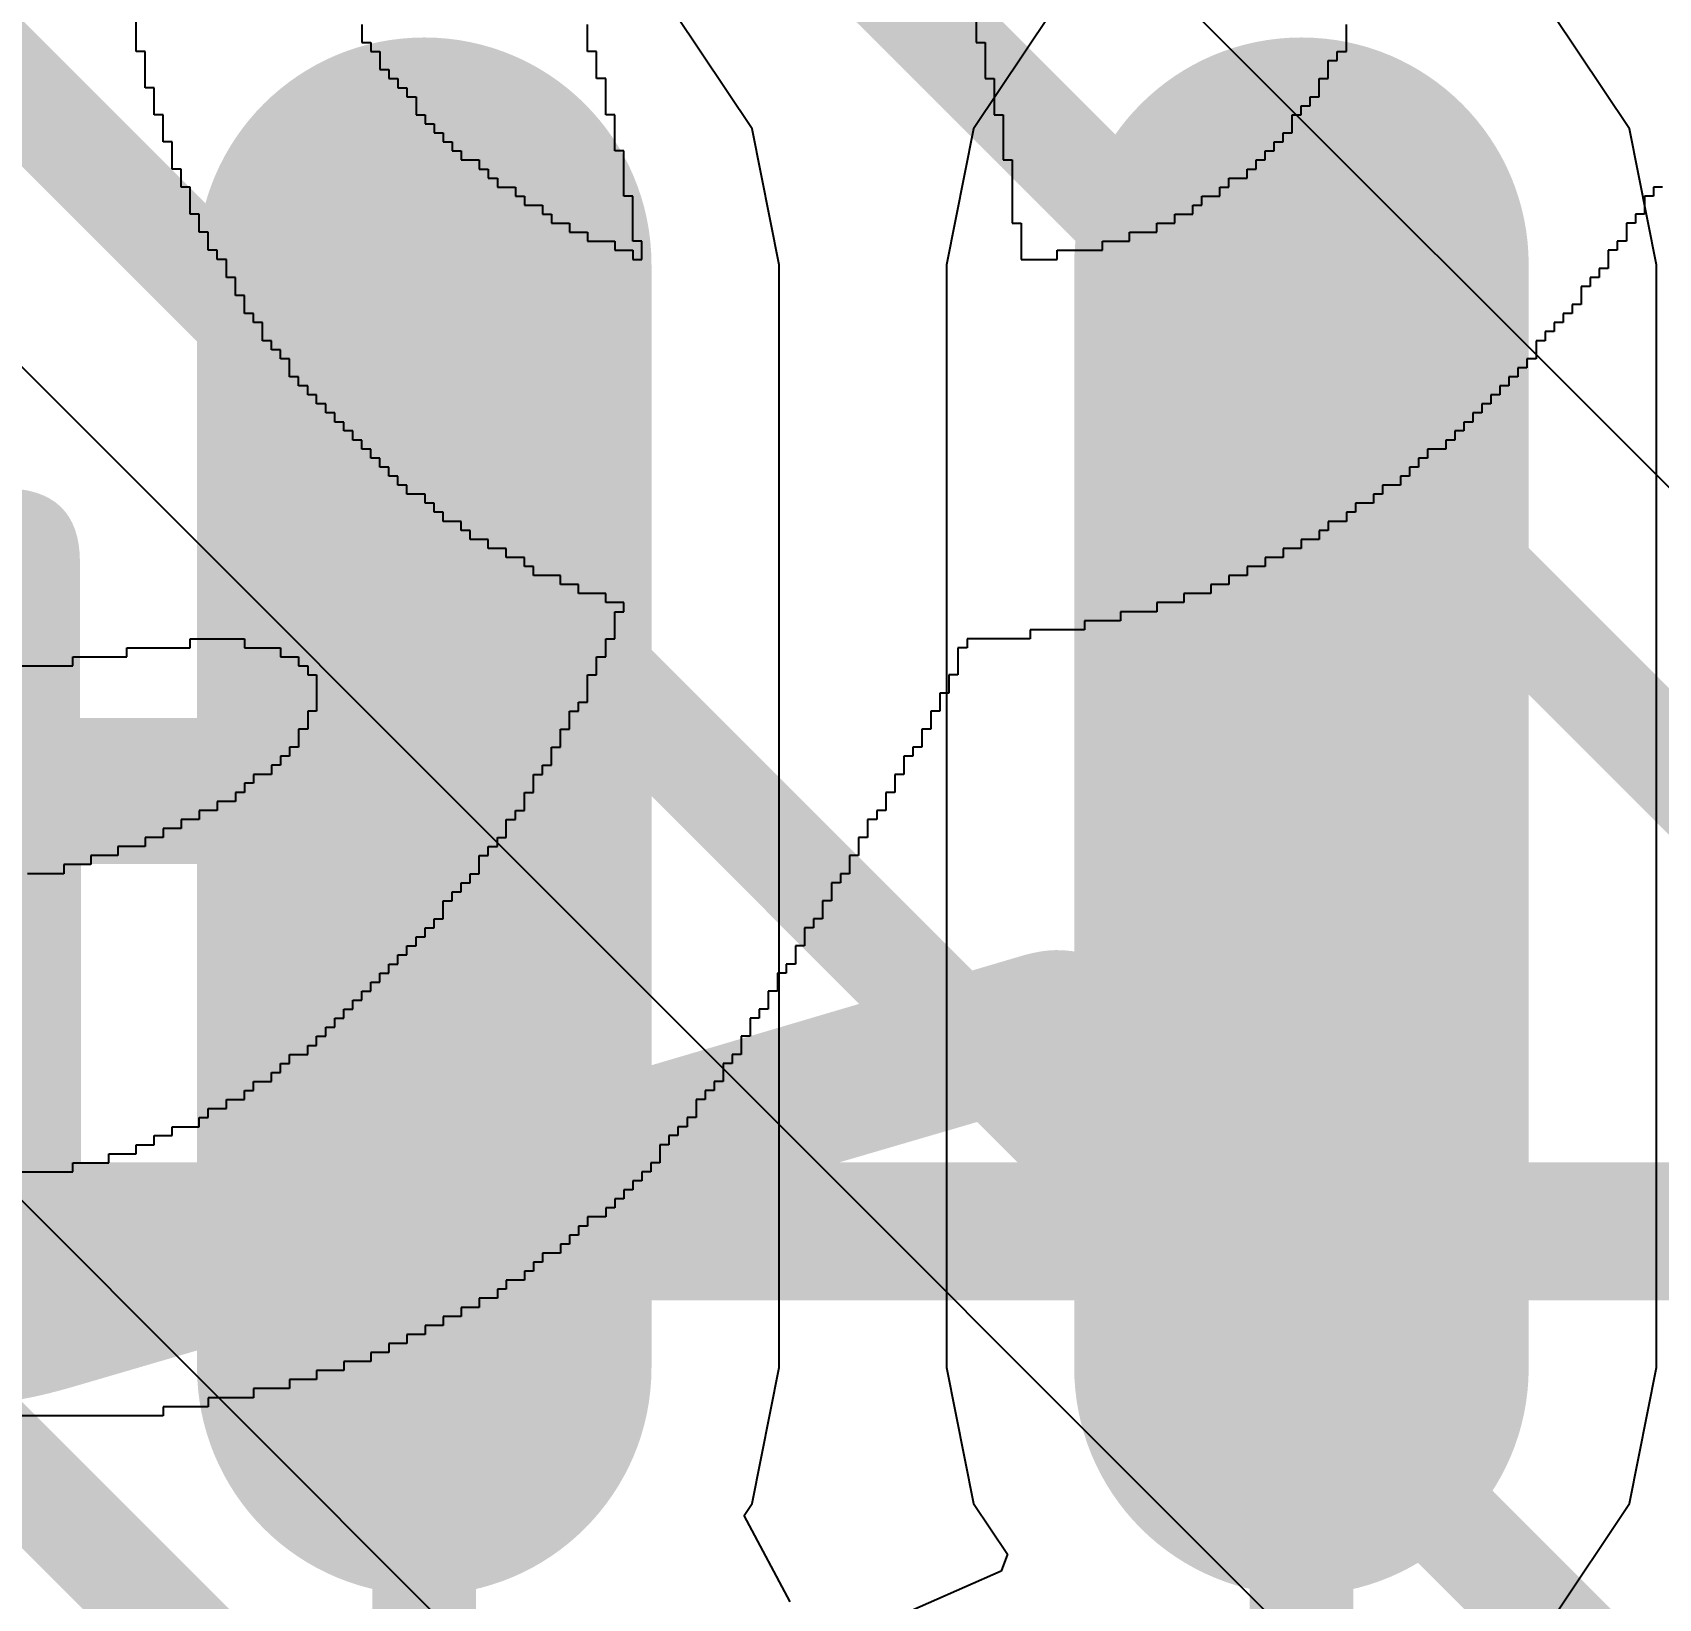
# Model space of a CAD drawing. Header units: inches. Extents: x -1.9 to 51.5, y -1.6 to 35.1.
# Drawn here: x 36.218 to 38.572, y 19.869 to 22.135 of the extents above; entities that cross this region are included whole.
import ezdxf

# ---------------------------------------------------------------- set-up
doc = ezdxf.new("R2010")
doc.units = ezdxf.units.IN
for name, color, linetype in [('Assembly Notes', 76, 'Continuous'), ('Bottom Layer 1', 5, 'Continuous'), ('Bottom Overlay', 54, 'Continuous'), ('Mechanical 1', 6, 'Continuous'), ('Top Layer 1', 1, 'Continuous'), ('Top Paste', 8, 'Continuous'), ('Top Solder', 216, 'Continuous')]:
    doc.layers.add(name, color=color, linetype=linetype)
doc.styles.add('GOST type B', font='', dxfattribs={"height": 0.2})
doc.styles.get('GOST type B').set_extended_font_data('GOST type B')

# ---------------------------------------------------------------- blocks, each defined once
blk = doc.blocks.new('SOIC_16_107')
at = {"layer": 'Top Layer 1'}
h = blk.add_hatch(color=1, dxfattribs=at)
edge = h.paths.add_edge_path()
edge.add_arc((-3.3491, 1.905), 0.304, 90, 180)
edge.add_line((-3.6531, 1.905), (-3.6531, 1.905))
edge.add_arc((-3.3491, 1.905), 0.304, 180, 270)
edge.add_line((-3.3491, 1.601), (-1.7527, 1.601))
edge.add_arc((-1.7527, 1.905), 0.304, 270, 360)
edge.add_line((-1.4487, 1.905), (-1.4487, 1.905))
edge.add_arc((-1.7527, 1.905), 0.304, 0, 90)
edge.add_line((-1.7527, 2.209), (-3.3491, 2.209))
h = blk.add_hatch(color=1, dxfattribs=at)
edge = h.paths.add_edge_path()
edge.add_arc((-3.3491, 0.635), 0.304, 90, 180)
edge.add_line((-3.6531, 0.635), (-3.6531, 0.635))
edge.add_arc((-3.3491, 0.635), 0.304, 180, 270)
edge.add_line((-3.3491, 0.331), (-1.7527, 0.331))
edge.add_arc((-1.7527, 0.635), 0.304, 270, 360)
edge.add_line((-1.4487, 0.635), (-1.4487, 0.635))
edge.add_arc((-1.7527, 0.635), 0.304, 0, 90)
edge.add_line((-1.7527, 0.939), (-3.3491, 0.939))
at = {"layer": 'Top Paste'}
h = blk.add_hatch(color=8, dxfattribs=at)
edge = h.paths.add_edge_path()
edge.add_arc((-3.3491, 1.905), 0.304, 90, 180)
edge.add_line((-3.6531, 1.905), (-3.6531, 1.905))
edge.add_arc((-3.3491, 1.905), 0.304, 180, 270)
edge.add_line((-3.3491, 1.601), (-1.7527, 1.601))
edge.add_arc((-1.7527, 1.905), 0.304, 270, 360)
edge.add_line((-1.4487, 1.905), (-1.4487, 1.905))
edge.add_arc((-1.7527, 1.905), 0.304, 0, 90)
edge.add_line((-1.7527, 2.209), (-3.3491, 2.209))
h = blk.add_hatch(color=8, dxfattribs=at)
edge = h.paths.add_edge_path()
edge.add_arc((-3.3491, 0.635), 0.304, 90, 180)
edge.add_line((-3.6531, 0.635), (-3.6531, 0.635))
edge.add_arc((-3.3491, 0.635), 0.304, 180, 270)
edge.add_line((-3.3491, 0.331), (-1.7527, 0.331))
edge.add_arc((-1.7527, 0.635), 0.304, 270, 360)
edge.add_line((-1.4487, 0.635), (-1.4487, 0.635))
edge.add_arc((-1.7527, 0.635), 0.304, 0, 90)
edge.add_line((-1.7527, 0.939), (-3.3491, 0.939))
at = {"layer": 'Top Solder'}
h = blk.add_hatch(color=216, dxfattribs=at)
edge = h.paths.add_edge_path()
edge.add_arc((-3.3491, 1.905), 0.329, 90, 180)
edge.add_line((-3.6781, 1.905), (-3.6781, 1.905))
edge.add_arc((-3.3491, 1.905), 0.329, 180, 270)
edge.add_line((-3.3491, 1.576), (-1.7527, 1.576))
edge.add_arc((-1.7527, 1.905), 0.329, 270, 360)
edge.add_line((-1.4237, 1.905), (-1.4237, 1.905))
edge.add_arc((-1.7527, 1.905), 0.329, 0, 90)
edge.add_line((-1.7527, 2.234), (-3.3491, 2.234))
h = blk.add_hatch(color=216, dxfattribs=at)
edge = h.paths.add_edge_path()
edge.add_arc((-3.3491, 0.635), 0.329, 90, 180)
edge.add_line((-3.6781, 0.635), (-3.6781, 0.635))
edge.add_arc((-3.3491, 0.635), 0.329, 180, 270)
edge.add_line((-3.3491, 0.306), (-1.7527, 0.306))
edge.add_arc((-1.7527, 0.635), 0.329, 270, 360)
edge.add_line((-1.4237, 0.635), (-1.4237, 0.635))
edge.add_arc((-1.7527, 0.635), 0.329, 0, 90)
edge.add_line((-1.7527, 0.964), (-3.3491, 0.964))
at = {"layer": 'Mechanical 1'}
blk.add_lwpolyline([(-1.95, -4.95, 0.2, 0.2, 0), (-1.95, 4.95, 0.2, 0.2, 0)], format="xyseb", dxfattribs=at)
blk = doc.blocks.new('SOT23_3_B_117')
at = {"layer": 'Assembly Notes', "style": 'GOST type B', "text_generation_flag": 2}
blk.add_text('VT2_4', height=2.15, rotation=180, dxfattribs=at).set_placement((-0.025, -1.9))

msp = doc.modelspace()

# ---------------------------------------------------------------- linework, layer by layer
at = {"layer": 'Bottom Layer 1'}
for p, q in [((40.4834, 19.5804), (37.7304, 22.3334)), ((35.6023, 22.2512), (38.094, 19.7595)), ((36.939, 19.7075), (35.1983, 21.4483))]:
    msp.add_line(p, q, dxfattribs=at)
for points in [[(35.5, 22.75, 0.15, 0.15, 0), (39.35, 18.9, 0.15, 0.15, 0)], [(37.45, 22.2173, 0.15, 0.15, 0), (40.3673, 19.3, 0.15, 0.15, 0)], [(35, 21.25, 0.15, 0.15, 0), (36.825, 19.425, 0.15, 0.15, 0)]]:
    msp.add_lwpolyline(points, format="xyseb", dxfattribs=at)
at = {"layer": 'Bottom Overlay'}
for p, q in [((36.3677, 22.1077), (36.3677, 22.16)), ((37.5838, 22.1731), (37.5838, 22.1208)), ((36.6946, 22.1469), (36.6946, 22.1208)), ((37.0215, 22.1077), (37.0215, 22.1469)), ((38.12, 22.1077), (38.12, 22.1469)), ((36.3808, 22.1077), (36.3677, 22.1077)), ((36.3808, 22.0554), (36.3808, 22.1077)), ((36.6946, 22.1208), (36.7077, 22.1208)), ((36.7077, 22.1208), (36.7077, 22.1077)), ((36.7077, 22.1077), (36.7208, 22.1077)), ((36.7208, 22.1077), (36.7208, 22.0815)), ((37.0346, 22.1077), (37.0215, 22.1077)), ((37.0346, 22.0685), (37.0346, 22.1077)), ((37.5838, 22.1208), (37.5969, 22.1208)), ((37.5969, 22.1208), (37.5969, 22.0685)), ((38.1069, 22.0946), (38.1069, 22.1077)), ((38.1069, 22.1077), (38.12, 22.1077)), ((36.7208, 22.0815), (36.7338, 22.0815)), ((36.7338, 22.0815), (36.7338, 22.0685)), ((38.0938, 22.0685), (38.0938, 22.0946)), ((38.0938, 22.0946), (38.1069, 22.0946)), ((36.7338, 22.0685), (36.7469, 22.0685)), ((36.7469, 22.0685), (36.7469, 22.0554)), ((37.0477, 22.0685), (37.0346, 22.0685)), ((37.0477, 22.0162), (37.0477, 22.0685)), ((37.5969, 22.0685), (37.61, 22.0685)), ((37.61, 22.0685), (37.61, 22.0162)), ((38.0808, 22.0423), (38.0808, 22.0685)), ((38.0808, 22.0685), (38.0938, 22.0685)), ((36.3938, 22.0554), (36.3808, 22.0554)), ((36.3938, 22.0162), (36.3938, 22.0554)), ((36.7469, 22.0554), (36.76, 22.0554)), ((36.76, 22.0554), (36.76, 22.0423)), ((36.76, 22.0423), (36.7731, 22.0423)), ((36.7731, 22.0423), (36.7731, 22.0162)), ((38.0677, 22.0292), (38.0677, 22.0423)), ((38.0677, 22.0423), (38.0808, 22.0423)), ((36.4069, 22.0162), (36.3938, 22.0162)), ((36.4069, 21.9769), (36.4069, 22.0162)), ((36.7731, 22.0162), (36.7862, 22.0162)), ((36.7862, 22.0162), (36.7862, 22.0031)), ((37.0608, 22.0162), (37.0477, 22.0162)), ((37.0608, 21.9638), (37.0608, 22.0162)), ((37.61, 22.0162), (37.6231, 22.0162)), ((37.6231, 22.0162), (37.6231, 21.9508)), ((38.0415, 21.99), (38.0415, 22.0162)), ((38.0415, 22.0162), (38.0546, 22.0162)), ((38.0546, 22.0162), (38.0546, 22.0292)), ((38.0546, 22.0292), (38.0677, 22.0292)), ((36.7862, 22.0031), (36.7992, 22.0031)), ((36.7992, 22.0031), (36.7992, 21.99)), ((36.7992, 21.99), (36.8123, 21.99)), ((36.8123, 21.99), (36.8123, 21.9769)), ((38.0285, 21.9769), (38.0285, 21.99)), ((38.0285, 21.99), (38.0415, 21.99)), ((36.42, 21.9769), (36.4069, 21.9769)), ((36.42, 21.9377), (36.42, 21.9769)), ((36.8123, 21.9769), (36.8254, 21.9769)), ((36.8254, 21.9769), (36.8254, 21.9638)), ((36.8254, 21.9638), (36.8385, 21.9638)), ((36.8385, 21.9638), (36.8385, 21.9508)), ((37.0738, 21.9638), (37.0608, 21.9638)), ((37.0738, 21.8985), (37.0738, 21.9638)), ((38.0023, 21.9508), (38.0023, 21.9638)), ((38.0023, 21.9638), (38.0154, 21.9638)), ((38.0154, 21.9638), (38.0154, 21.9769)), ((38.0154, 21.9769), (38.0285, 21.9769)), ((36.8385, 21.9508), (36.8646, 21.9508)), ((36.8646, 21.9508), (36.8646, 21.9377)), ((37.6231, 21.9508), (37.6362, 21.9508)), ((37.6362, 21.9508), (37.6362, 21.8592)), ((37.9892, 21.9377), (37.9892, 21.9508)), ((37.9892, 21.9508), (38.0023, 21.9508)), ((36.4331, 21.9377), (36.42, 21.9377)), ((36.4331, 21.9115), (36.4331, 21.9377)), ((36.8646, 21.9377), (36.8777, 21.9377)), ((36.8777, 21.9377), (36.8777, 21.9246)), ((36.8777, 21.9246), (36.8908, 21.9246)), ((36.8908, 21.9246), (36.8908, 21.9115)), ((37.95, 21.9115), (37.95, 21.9246)), ((37.95, 21.9246), (37.9762, 21.9246)), ((37.9762, 21.9246), (37.9762, 21.9377)), ((37.9762, 21.9377), (37.9892, 21.9377)), ((36.4462, 21.9115), (36.4331, 21.9115)), ((36.4462, 21.8723), (36.4462, 21.9115)), ((36.8908, 21.9115), (36.9169, 21.9115)), ((36.9169, 21.9115), (36.9169, 21.8985)), ((36.9169, 21.8985), (36.93, 21.8985)), ((36.93, 21.8985), (36.93, 21.8854)), ((37.0869, 21.8985), (37.0738, 21.8985)), ((37.0869, 21.8331), (37.0869, 21.8985)), ((37.9108, 21.8854), (37.9108, 21.8985)), ((37.9108, 21.8985), (37.9369, 21.8985)), ((37.9369, 21.8985), (37.9369, 21.9115)), ((37.9369, 21.9115), (37.95, 21.9115)), ((38.5646, 21.8985), (38.5515, 21.8985)), ((38.5515, 21.8985), (38.5515, 21.8723)), ((38.5777, 21.9115), (38.5646, 21.9115)), ((38.5646, 21.9115), (38.5646, 21.8985)), ((36.4592, 21.8723), (36.4462, 21.8723)), ((36.4592, 21.8462), (36.4592, 21.8723)), ((36.93, 21.8854), (36.9562, 21.8854)), ((36.9562, 21.8854), (36.9562, 21.8723)), ((36.9562, 21.8723), (36.9692, 21.8723)), ((36.9692, 21.8723), (36.9692, 21.8592)), ((37.8715, 21.8592), (37.8715, 21.8723)), ((37.8715, 21.8723), (37.8977, 21.8723)), ((37.8977, 21.8723), (37.8977, 21.8854)), ((37.8977, 21.8854), (37.9108, 21.8854)), ((38.5515, 21.8723), (38.5385, 21.8723)), ((38.5385, 21.8723), (38.5385, 21.8592)), ((36.4723, 21.8462), (36.4592, 21.8462)), ((36.4723, 21.82), (36.4723, 21.8462)), ((36.9692, 21.8592), (36.9954, 21.8592)), ((36.9954, 21.8592), (36.9954, 21.8462)), ((36.9954, 21.8462), (37.0215, 21.8462)), ((37.0215, 21.8462), (37.0215, 21.8331)), ((37.6362, 21.8592), (37.6492, 21.8592)), ((37.6492, 21.8592), (37.6492, 21.8069)), ((37.8062, 21.8331), (37.8062, 21.8462)), ((37.8062, 21.8462), (37.8454, 21.8462)), ((37.8454, 21.8462), (37.8454, 21.8592)), ((37.8454, 21.8592), (37.8715, 21.8592)), ((38.5385, 21.8592), (38.5254, 21.8592)), ((38.5254, 21.8592), (38.5254, 21.8331)), ((37.0215, 21.8331), (37.0608, 21.8331)), ((37.0608, 21.8331), (37.0608, 21.82)), ((37.1, 21.8331), (37.0869, 21.8331)), ((37.1, 21.8069), (37.1, 21.8331)), ((37.7669, 21.82), (37.7669, 21.8331)), ((37.7669, 21.8331), (37.8062, 21.8331)), ((38.5254, 21.8331), (38.5123, 21.8331)), ((38.5123, 21.8331), (38.5123, 21.82)), ((36.4854, 21.82), (36.4723, 21.82)), ((36.4854, 21.8069), (36.4854, 21.82)), ((36.4985, 21.8069), (36.4854, 21.8069)), ((36.4985, 21.7808), (36.4985, 21.8069)), ((37.0608, 21.82), (37.0869, 21.82)), ((37.0869, 21.82), (37.0869, 21.8069)), ((37.0869, 21.8069), (37.1, 21.8069)), ((37.6492, 21.8069), (37.7015, 21.8069)), ((37.7015, 21.8069), (37.7015, 21.82)), ((37.7015, 21.82), (37.7669, 21.82)), ((38.5123, 21.82), (38.4992, 21.82)), ((38.4992, 21.82), (38.4992, 21.7938)), ((36.5115, 21.7808), (36.4985, 21.7808)), ((36.5115, 21.7546), (36.5115, 21.7808)), ((38.4862, 21.7808), (38.4731, 21.7808)), ((38.4731, 21.7808), (38.4731, 21.7677)), ((38.4992, 21.7938), (38.4862, 21.7938)), ((38.4862, 21.7938), (38.4862, 21.7808)), ((36.5246, 21.7546), (36.5115, 21.7546)), ((36.5246, 21.7285), (36.5246, 21.7546)), ((38.4731, 21.7677), (38.46, 21.7677)), ((38.46, 21.7677), (38.46, 21.7415)), ((36.5377, 21.7285), (36.5246, 21.7285)), ((36.5377, 21.7154), (36.5377, 21.7285)), ((38.4469, 21.7285), (38.4338, 21.7285)), ((38.4338, 21.7285), (38.4338, 21.7154)), ((38.46, 21.7415), (38.4469, 21.7415)), ((38.4469, 21.7415), (38.4469, 21.7285)), ((36.5508, 21.7154), (36.5377, 21.7154)), ((36.5508, 21.6892), (36.5508, 21.7154)), ((38.4338, 21.7154), (38.4208, 21.7154)), ((38.4208, 21.7154), (38.4208, 21.7023)), ((36.5638, 21.6892), (36.5508, 21.6892)), ((36.5638, 21.6762), (36.5638, 21.6892)), ((38.4077, 21.6892), (38.3946, 21.6892)), ((38.3946, 21.6892), (38.3946, 21.6631)), ((38.4208, 21.7023), (38.4077, 21.7023)), ((38.4077, 21.7023), (38.4077, 21.6892)), ((36.5769, 21.6762), (36.5638, 21.6762)), ((36.5769, 21.6631), (36.5769, 21.6762)), ((36.59, 21.6631), (36.5769, 21.6631)), ((36.59, 21.6369), (36.59, 21.6631)), ((38.3946, 21.6631), (38.3815, 21.6631)), ((38.3815, 21.6631), (38.3815, 21.65)), ((36.6031, 21.6369), (36.59, 21.6369)), ((36.6031, 21.6238), (36.6031, 21.6369)), ((38.3685, 21.6369), (38.3554, 21.6369)), ((38.3554, 21.6369), (38.3554, 21.6238)), ((38.3815, 21.65), (38.3685, 21.65)), ((38.3685, 21.65), (38.3685, 21.6369)), ((36.6162, 21.6238), (36.6031, 21.6238)), ((36.6162, 21.6108), (36.6162, 21.6238)), ((36.6292, 21.6108), (36.6162, 21.6108)), ((36.6292, 21.5977), (36.6292, 21.6108)), ((38.3423, 21.6108), (38.3292, 21.6108)), ((38.3292, 21.6108), (38.3292, 21.5977)), ((38.3554, 21.6238), (38.3423, 21.6238)), ((38.3423, 21.6238), (38.3423, 21.6108)), ((36.6423, 21.5977), (36.6292, 21.5977)), ((36.6423, 21.5846), (36.6423, 21.5977)), ((38.3292, 21.5977), (38.3162, 21.5977)), ((38.3162, 21.5977), (38.3162, 21.5846)), ((36.6554, 21.5846), (36.6423, 21.5846)), ((36.6554, 21.5715), (36.6554, 21.5846)), ((36.6685, 21.5715), (36.6554, 21.5715)), ((36.6685, 21.5585), (36.6685, 21.5715)), ((38.3031, 21.5715), (38.29, 21.5715)), ((38.29, 21.5715), (38.29, 21.5585)), ((38.3162, 21.5846), (38.3031, 21.5846)), ((38.3031, 21.5846), (38.3031, 21.5715)), ((36.6815, 21.5585), (36.6685, 21.5585)), ((36.6815, 21.5454), (36.6815, 21.5585)), ((36.6946, 21.5454), (36.6815, 21.5454)), ((36.6946, 21.5323), (36.6946, 21.5454)), ((38.2769, 21.5454), (38.2638, 21.5454)), ((38.2638, 21.5454), (38.2638, 21.5323)), ((38.29, 21.5585), (38.2769, 21.5585)), ((38.2769, 21.5585), (38.2769, 21.5454)), ((36.7077, 21.5323), (36.6946, 21.5323)), ((36.7077, 21.5192), (36.7077, 21.5323)), ((36.7208, 21.5192), (36.7077, 21.5192)), ((36.7208, 21.5062), (36.7208, 21.5192)), ((38.2377, 21.5192), (38.2246, 21.5192)), ((38.2246, 21.5192), (38.2246, 21.5062)), ((38.2638, 21.5323), (38.2377, 21.5323)), ((38.2377, 21.5323), (38.2377, 21.5192)), ((36.7338, 21.5062), (36.7208, 21.5062)), ((36.7338, 21.4931), (36.7338, 21.5062)), ((36.7469, 21.4931), (36.7338, 21.4931)), ((36.7469, 21.48), (36.7469, 21.4931)), ((38.2115, 21.4931), (38.1985, 21.4931)), ((38.1985, 21.4931), (38.1985, 21.48)), ((38.2246, 21.5062), (38.2115, 21.5062)), ((38.2115, 21.5062), (38.2115, 21.4931)), ((36.76, 21.48), (36.7469, 21.48)), ((36.76, 21.4669), (36.76, 21.48)), ((38.1985, 21.48), (38.1723, 21.48)), ((38.1723, 21.48), (38.1723, 21.4669)), ((36.7862, 21.4669), (36.76, 21.4669)), ((36.7862, 21.4538), (36.7862, 21.4669)), ((36.7992, 21.4538), (36.7862, 21.4538)), ((36.7992, 21.4408), (36.7992, 21.4538)), ((38.1592, 21.4538), (38.1331, 21.4538)), ((38.1331, 21.4538), (38.1331, 21.4408)), ((38.1723, 21.4669), (38.1592, 21.4669)), ((38.1592, 21.4669), (38.1592, 21.4538)), ((36.8123, 21.4408), (36.7992, 21.4408)), ((36.8123, 21.4277), (36.8123, 21.4408)), ((36.8385, 21.4277), (36.8123, 21.4277)), ((36.8385, 21.4146), (36.8385, 21.4277)), ((38.12, 21.4277), (38.0938, 21.4277)), ((38.0938, 21.4277), (38.0938, 21.4146)), ((38.1331, 21.4408), (38.12, 21.4408)), ((38.12, 21.4408), (38.12, 21.4277)), ((36.8515, 21.4146), (36.8385, 21.4146)), ((36.8515, 21.4015), (36.8515, 21.4146)), ((36.8777, 21.4015), (36.8515, 21.4015)), ((36.8777, 21.3885), (36.8777, 21.4015)), ((38.0808, 21.4015), (38.0546, 21.4015)), ((38.0546, 21.4015), (38.0546, 21.3885)), ((38.0938, 21.4146), (38.0808, 21.4146)), ((38.0808, 21.4146), (38.0808, 21.4015)), ((36.9038, 21.3885), (36.8777, 21.3885)), ((36.9038, 21.3754), (36.9038, 21.3885)), ((36.93, 21.3754), (36.9038, 21.3754)), ((36.93, 21.3623), (36.93, 21.3754)), ((38.0285, 21.3754), (38.0023, 21.3754)), ((38.0023, 21.3754), (38.0023, 21.3623)), ((38.0546, 21.3885), (38.0285, 21.3885)), ((38.0285, 21.3885), (38.0285, 21.3754)), ((36.9431, 21.3623), (36.93, 21.3623)), ((36.9431, 21.3492), (36.9431, 21.3623)), ((38.0023, 21.3623), (37.9762, 21.3623)), ((37.9762, 21.3623), (37.9762, 21.3492)), ((36.9823, 21.3492), (36.9431, 21.3492)), ((36.9823, 21.3362), (36.9823, 21.3492)), ((37.0085, 21.3362), (36.9823, 21.3362)), ((37.0085, 21.3231), (37.0085, 21.3362)), ((37.95, 21.3362), (37.9238, 21.3362)), ((37.9238, 21.3362), (37.9238, 21.3231)), ((37.9762, 21.3492), (37.95, 21.3492)), ((37.95, 21.3492), (37.95, 21.3362)), ((37.0477, 21.3231), (37.0085, 21.3231)), ((37.0477, 21.31), (37.0477, 21.3231)), ((37.0738, 21.31), (37.0477, 21.31)), ((37.0738, 21.2969), (37.0738, 21.31)), ((37.8846, 21.31), (37.8454, 21.31)), ((37.8454, 21.31), (37.8454, 21.2969)), ((37.9238, 21.3231), (37.8846, 21.3231)), ((37.8846, 21.3231), (37.8846, 21.31)), ((37.0608, 21.2577), (37.0608, 21.2969)), ((37.0608, 21.2969), (37.0738, 21.2969)), ((37.7931, 21.2838), (37.7408, 21.2838)), ((37.7408, 21.2838), (37.7408, 21.2708)), ((37.8454, 21.2969), (37.7931, 21.2969)), ((37.7931, 21.2969), (37.7931, 21.2838)), ((36.4462, 21.2446), (36.4462, 21.2577)), ((36.4462, 21.2577), (36.5246, 21.2577)), ((36.5246, 21.2577), (36.5246, 21.2446)), ((37.0477, 21.2315), (37.0477, 21.2577)), ((37.0477, 21.2577), (37.0608, 21.2577)), ((37.6623, 21.2577), (37.5708, 21.2577)), ((37.5708, 21.2577), (37.5708, 21.2446)), ((37.7408, 21.2708), (37.6623, 21.2708)), ((37.6623, 21.2708), (37.6623, 21.2577)), ((36.3546, 21.2315), (36.3546, 21.2446)), ((36.3546, 21.2446), (36.4462, 21.2446)), ((36.5246, 21.2446), (36.5769, 21.2446)), ((36.5769, 21.2446), (36.5769, 21.2315)), ((37.5708, 21.2446), (37.5577, 21.2446)), ((37.5577, 21.2446), (37.5577, 21.2054)), ((36.1977, 21.2185), (36.2762, 21.2185)), ((36.2762, 21.2185), (36.2762, 21.2315)), ((36.2762, 21.2315), (36.3546, 21.2315)), ((36.5769, 21.2315), (36.6031, 21.2315)), ((36.6031, 21.2315), (36.6031, 21.2185)), ((36.6031, 21.2185), (36.6162, 21.2185)), ((36.6162, 21.2185), (36.6162, 21.2054)), ((37.0346, 21.2054), (37.0346, 21.2315)), ((37.0346, 21.2315), (37.0477, 21.2315)), ((36.6162, 21.2054), (36.6292, 21.2054)), ((36.6292, 21.2054), (36.6292, 21.1531)), ((37.0215, 21.1662), (37.0215, 21.2054)), ((37.0215, 21.2054), (37.0346, 21.2054)), ((37.5577, 21.2054), (37.5446, 21.2054)), ((37.5446, 21.2054), (37.5446, 21.1792)), ((37.0085, 21.1531), (37.0085, 21.1662)), ((37.0085, 21.1662), (37.0215, 21.1662)), ((37.5446, 21.1792), (37.5315, 21.1792)), ((37.5315, 21.1792), (37.5315, 21.1531)), ((36.6292, 21.1531), (36.6162, 21.1531)), ((36.6162, 21.1531), (36.6162, 21.1269)), ((36.9954, 21.1269), (36.9954, 21.1531)), ((36.9954, 21.1531), (37.0085, 21.1531)), ((37.5315, 21.1531), (37.5185, 21.1531)), ((37.5185, 21.1531), (37.5185, 21.1269)), ((36.6162, 21.1269), (36.6031, 21.1269)), ((36.6031, 21.1269), (36.6031, 21.1008)), ((36.9823, 21.1008), (36.9823, 21.1269)), ((36.9823, 21.1269), (36.9954, 21.1269)), ((37.5185, 21.1269), (37.5054, 21.1269)), ((37.5054, 21.1269), (37.5054, 21.1008)), ((36.6031, 21.1008), (36.59, 21.1008)), ((36.59, 21.1008), (36.59, 21.0877)), ((36.9692, 21.0746), (36.9692, 21.1008)), ((36.9692, 21.1008), (36.9823, 21.1008)), ((37.5054, 21.1008), (37.4923, 21.1008)), ((37.4923, 21.1008), (37.4923, 21.0877)), ((36.5769, 21.0746), (36.5638, 21.0746)), ((36.5638, 21.0746), (36.5638, 21.0615)), ((36.59, 21.0877), (36.5769, 21.0877)), ((36.5769, 21.0877), (36.5769, 21.0746)), ((36.9562, 21.0615), (36.9562, 21.0746)), ((36.9562, 21.0746), (36.9692, 21.0746)), ((37.4923, 21.0877), (37.4792, 21.0877)), ((37.4792, 21.0877), (37.4792, 21.0615)), ((36.5377, 21.0485), (36.5246, 21.0485)), ((36.5246, 21.0485), (36.5246, 21.0354)), ((36.5638, 21.0615), (36.5377, 21.0615)), ((36.5377, 21.0615), (36.5377, 21.0485)), ((36.9431, 21.0354), (36.9431, 21.0615)), ((36.9431, 21.0615), (36.9562, 21.0615)), ((37.4792, 21.0615), (37.4662, 21.0615)), ((37.4662, 21.0615), (37.4662, 21.0354)), ((36.5115, 21.0223), (36.4854, 21.0223)), ((36.4854, 21.0223), (36.4854, 21.0092)), ((36.5246, 21.0354), (36.5115, 21.0354)), ((36.5115, 21.0354), (36.5115, 21.0223)), ((36.93, 21.0092), (36.93, 21.0354)), ((36.93, 21.0354), (36.9431, 21.0354)), ((37.4662, 21.0354), (37.4531, 21.0354)), ((37.4531, 21.0354), (37.4531, 21.0092)), ((36.4854, 21.0092), (36.4592, 21.0092)), ((36.4592, 21.0092), (36.4592, 20.9962)), ((36.9169, 20.9962), (36.9169, 21.0092)), ((36.9169, 21.0092), (36.93, 21.0092)), ((37.4531, 21.0092), (37.44, 21.0092)), ((37.44, 21.0092), (37.44, 20.9962)), ((36.4331, 20.9831), (36.4069, 20.9831)), ((36.4069, 20.9831), (36.4069, 20.97)), ((36.4592, 20.9962), (36.4331, 20.9962)), ((36.4331, 20.9962), (36.4331, 20.9831)), ((36.9038, 20.97), (36.9038, 20.9962)), ((36.9038, 20.9962), (36.9169, 20.9962)), ((37.44, 20.9962), (37.4269, 20.9962)), ((37.4269, 20.9962), (37.4269, 20.97)), ((36.3808, 20.9569), (36.3415, 20.9569)), ((36.3415, 20.9569), (36.3415, 20.9438)), ((36.4069, 20.97), (36.3808, 20.97)), ((36.3808, 20.97), (36.3808, 20.9569)), ((36.8777, 20.9438), (36.8777, 20.9569)), ((36.8777, 20.9569), (36.8908, 20.9569)), ((36.8908, 20.9569), (36.8908, 20.97)), ((36.8908, 20.97), (36.9038, 20.97)), ((37.4269, 20.97), (37.4138, 20.97)), ((37.4138, 20.97), (37.4138, 20.9438)), ((36.3023, 20.9308), (36.2631, 20.9308)), ((36.2631, 20.9308), (36.2631, 20.9177)), ((36.3415, 20.9438), (36.3023, 20.9438)), ((36.3023, 20.9438), (36.3023, 20.9308)), ((36.8646, 20.9177), (36.8646, 20.9438)), ((36.8646, 20.9438), (36.8777, 20.9438)), ((37.4138, 20.9438), (37.4008, 20.9438)), ((37.4008, 20.9438), (37.4008, 20.9177)), ((36.2631, 20.9177), (36.2108, 20.9177)), ((36.8385, 20.8915), (36.8385, 20.9046)), ((36.8385, 20.9046), (36.8515, 20.9046)), ((36.8515, 20.9046), (36.8515, 20.9177)), ((36.8515, 20.9177), (36.8646, 20.9177)), ((37.3877, 20.9046), (37.3746, 20.9046)), ((37.3746, 20.9046), (37.3746, 20.8785)), ((37.4008, 20.9177), (37.3877, 20.9177)), ((37.3877, 20.9177), (37.3877, 20.9046)), ((36.8254, 20.8785), (36.8254, 20.8915)), ((36.8254, 20.8915), (36.8385, 20.8915)), ((36.8123, 20.8523), (36.8123, 20.8785)), ((36.8123, 20.8785), (36.8254, 20.8785)), ((37.3746, 20.8785), (37.3615, 20.8785)), ((37.3615, 20.8785), (37.3615, 20.8523)), ((36.7862, 20.8262), (36.7862, 20.8392)), ((36.7862, 20.8392), (36.7992, 20.8392)), ((36.7992, 20.8392), (36.7992, 20.8523)), ((36.7992, 20.8523), (36.8123, 20.8523)), ((37.3485, 20.8392), (37.3354, 20.8392)), ((37.3354, 20.8392), (37.3354, 20.8131)), ((37.3615, 20.8523), (37.3485, 20.8523)), ((37.3485, 20.8523), (37.3485, 20.8392)), ((36.76, 20.8), (36.76, 20.8131)), ((36.76, 20.8131), (36.7731, 20.8131)), ((36.7731, 20.8131), (36.7731, 20.8262)), ((36.7731, 20.8262), (36.7862, 20.8262)), ((37.3354, 20.8131), (37.3223, 20.8131)), ((37.3223, 20.8131), (37.3223, 20.7869)), ((36.7338, 20.7738), (36.7338, 20.7869)), ((36.7338, 20.7869), (36.7469, 20.7869)), ((36.7469, 20.7869), (36.7469, 20.8)), ((36.7469, 20.8), (36.76, 20.8)), ((37.3223, 20.7869), (37.3092, 20.7869)), ((37.3092, 20.7869), (37.3092, 20.7738)), ((36.7208, 20.7608), (36.7208, 20.7738)), ((36.7208, 20.7738), (36.7338, 20.7738)), ((37.3092, 20.7738), (37.2962, 20.7738)), ((37.2962, 20.7738), (37.2962, 20.7477)), ((36.6946, 20.7346), (36.6946, 20.7477)), ((36.6946, 20.7477), (36.7077, 20.7477)), ((36.7077, 20.7477), (36.7077, 20.7608)), ((36.7077, 20.7608), (36.7208, 20.7608)), ((37.2962, 20.7477), (37.2831, 20.7477)), ((37.2831, 20.7477), (37.2831, 20.7215)), ((36.6685, 20.7085), (36.6685, 20.7215)), ((36.6685, 20.7215), (36.6815, 20.7215)), ((36.6815, 20.7215), (36.6815, 20.7346)), ((36.6815, 20.7346), (36.6946, 20.7346)), ((37.2831, 20.7215), (37.27, 20.7215)), ((37.27, 20.7215), (37.27, 20.7085)), ((36.6423, 20.6823), (36.6423, 20.6954)), ((36.6423, 20.6954), (36.6554, 20.6954)), ((36.6554, 20.6954), (36.6554, 20.7085)), ((36.6554, 20.7085), (36.6685, 20.7085)), ((37.27, 20.7085), (37.2569, 20.7085)), ((37.2569, 20.7085), (37.2569, 20.6823)), ((36.6162, 20.6562), (36.6162, 20.6692)), ((36.6162, 20.6692), (36.6292, 20.6692)), ((36.6292, 20.6692), (36.6292, 20.6823)), ((36.6292, 20.6823), (36.6423, 20.6823)), ((37.2569, 20.6823), (37.2438, 20.6823)), ((37.2438, 20.6823), (37.2438, 20.6562)), ((36.59, 20.6431), (36.59, 20.6562)), ((36.59, 20.6562), (36.6162, 20.6562)), ((37.2438, 20.6562), (37.2308, 20.6562)), ((37.2308, 20.6562), (37.2308, 20.6431)), ((36.5638, 20.6169), (36.5638, 20.63)), ((36.5638, 20.63), (36.5769, 20.63)), ((36.5769, 20.63), (36.5769, 20.6431)), ((36.5769, 20.6431), (36.59, 20.6431)), ((37.2308, 20.6431), (37.2177, 20.6431)), ((37.2177, 20.6431), (37.2177, 20.6169)), ((36.5246, 20.5908), (36.5246, 20.6038)), ((36.5246, 20.6038), (36.5377, 20.6038)), ((36.5377, 20.6038), (36.5377, 20.6169)), ((36.5377, 20.6169), (36.5638, 20.6169)), ((37.2046, 20.6038), (37.1915, 20.6038)), ((37.1915, 20.6038), (37.1915, 20.5908)), ((37.2177, 20.6169), (37.2046, 20.6169)), ((37.2046, 20.6169), (37.2046, 20.6038)), ((36.4723, 20.5646), (36.4723, 20.5777)), ((36.4723, 20.5777), (36.4985, 20.5777)), ((36.4985, 20.5777), (36.4985, 20.5908)), ((36.4985, 20.5908), (36.5246, 20.5908)), ((37.1915, 20.5908), (37.1785, 20.5908)), ((37.1785, 20.5908), (37.1785, 20.5646)), ((36.42, 20.5385), (36.42, 20.5515)), ((36.42, 20.5515), (36.4592, 20.5515)), ((36.4592, 20.5515), (36.4592, 20.5646)), ((36.4592, 20.5646), (36.4723, 20.5646)), ((37.1654, 20.5515), (37.1523, 20.5515)), ((37.1523, 20.5515), (37.1523, 20.5385)), ((37.1785, 20.5646), (37.1654, 20.5646)), ((37.1654, 20.5646), (37.1654, 20.5515)), ((36.3938, 20.5254), (36.3938, 20.5385)), ((36.3938, 20.5385), (36.42, 20.5385)), ((37.1523, 20.5385), (37.1392, 20.5385)), ((37.1392, 20.5385), (37.1392, 20.5254)), ((36.3285, 20.4992), (36.3285, 20.5123)), ((36.3285, 20.5123), (36.3677, 20.5123)), ((36.3677, 20.5123), (36.3677, 20.5254)), ((36.3677, 20.5254), (36.3938, 20.5254)), ((37.1392, 20.5254), (37.1262, 20.5254)), ((37.1262, 20.5254), (37.1262, 20.4992)), ((36.1454, 20.4862), (36.2762, 20.4862)), ((36.2762, 20.4862), (36.2762, 20.4992)), ((36.2762, 20.4992), (36.3285, 20.4992)), ((37.1131, 20.4862), (37.1, 20.4862)), ((37.1, 20.4862), (37.1, 20.4731)), ((37.1262, 20.4992), (37.1131, 20.4992)), ((37.1131, 20.4992), (37.1131, 20.4862)), ((37.0869, 20.46), (37.0738, 20.46)), ((37.0738, 20.46), (37.0738, 20.4469)), ((37.1, 20.4731), (37.0869, 20.4731)), ((37.0869, 20.4731), (37.0869, 20.46)), ((37.0608, 20.4338), (37.0477, 20.4338)), ((37.0477, 20.4338), (37.0477, 20.4208)), ((37.0738, 20.4469), (37.0608, 20.4469)), ((37.0608, 20.4469), (37.0608, 20.4338)), ((37.0477, 20.4208), (37.0215, 20.4208)), ((37.0215, 20.4208), (37.0215, 20.4077)), ((37.0085, 20.3946), (36.9954, 20.3946)), ((36.9954, 20.3946), (36.9954, 20.3815)), ((37.0215, 20.4077), (37.0085, 20.4077)), ((37.0085, 20.4077), (37.0085, 20.3946)), ((36.9823, 20.3685), (36.9562, 20.3685)), ((36.9562, 20.3685), (36.9562, 20.3554)), ((36.9954, 20.3815), (36.9823, 20.3815)), ((36.9823, 20.3815), (36.9823, 20.3685)), ((36.9431, 20.3423), (36.93, 20.3423)), ((36.93, 20.3423), (36.93, 20.3292)), ((36.9562, 20.3554), (36.9431, 20.3554)), ((36.9431, 20.3554), (36.9431, 20.3423)), ((36.9038, 20.3162), (36.8908, 20.3162)), ((36.8908, 20.3162), (36.8908, 20.3031)), ((36.93, 20.3292), (36.9038, 20.3292)), ((36.9038, 20.3292), (36.9038, 20.3162)), ((36.8908, 20.3031), (36.8646, 20.3031)), ((36.8646, 20.3031), (36.8646, 20.29)), ((36.8385, 20.2769), (36.8123, 20.2769)), ((36.8123, 20.2769), (36.8123, 20.2638)), ((36.8646, 20.29), (36.8385, 20.29)), ((36.8385, 20.29), (36.8385, 20.2769)), ((36.7862, 20.2508), (36.76, 20.2508)), ((36.76, 20.2508), (36.76, 20.2377)), ((36.8123, 20.2638), (36.7862, 20.2638)), ((36.7862, 20.2638), (36.7862, 20.2508)), ((36.7338, 20.2246), (36.7077, 20.2246)), ((36.7077, 20.2246), (36.7077, 20.2115)), ((36.76, 20.2377), (36.7338, 20.2377)), ((36.7338, 20.2377), (36.7338, 20.2246)), ((36.6685, 20.1985), (36.6292, 20.1985)), ((36.6292, 20.1985), (36.6292, 20.1854)), ((36.7077, 20.2115), (36.6685, 20.2115)), ((36.6685, 20.2115), (36.6685, 20.1985)), ((36.6292, 20.1854), (36.59, 20.1854)), ((36.59, 20.1854), (36.59, 20.1723)), ((36.5377, 20.1592), (36.4723, 20.1592)), ((36.4723, 20.1592), (36.4723, 20.1462)), ((36.59, 20.1723), (36.5377, 20.1723)), ((36.5377, 20.1723), (36.5377, 20.1592)), ((36.4069, 20.1331), (36.0669, 20.1331)), ((36.4723, 20.1462), (36.4069, 20.1462)), ((36.4069, 20.1462), (36.4069, 20.1331))]:
    msp.add_line(p, q, dxfattribs=at)
at = {"layer": 'Top Layer 1'}
for p, q in [((37.2597, 21.9958), (37.1484, 22.1625)), ((37.6916, 22.1625), (37.5802, 21.9958)), ((38.5297, 21.9958), (38.4184, 22.1625)), ((37.2989, 21.7991), (37.2597, 21.9958)), ((37.5802, 21.9958), (37.5411, 21.7991)), ((38.5689, 21.7991), (38.5297, 21.9958)), ((37.2989, 20.2027), (37.2989, 21.7991)), ((37.5411, 21.7991), (37.5411, 20.2027)), ((38.5689, 20.2027), (38.5689, 21.7991)), ((37.2597, 20.006), (37.2989, 20.2027)), ((37.5411, 20.2027), (37.5802, 20.006)), ((38.5297, 20.006), (38.5689, 20.2027)), ((37.2481, 19.9886), (37.2597, 20.006)), ((37.3149, 19.8636), (37.2481, 19.9886)), ((37.5802, 20.006), (37.6293, 19.9326)), ((38.4184, 19.8393), (38.5297, 20.006)), ((37.6293, 19.9326), (37.6204, 19.9082)), ((37.6204, 19.9082), (37.4626, 19.8384))]:
    msp.add_line(p, q, dxfattribs=at)
for points in [[(36.785, 19.785, 0.15, 0.15, 0), (36.785, 21.0009, 0.15, 0.15, 0)], [(38.055, 19.755, 0.15, 0.15, 0), (38.055, 21.0009, 0.15, 0.15, 0)]]:
    msp.add_lwpolyline(points, format="xyseb", dxfattribs=at)
for points in [[(36.7475, 21.0009, 0.075, 0.075, 1), (36.8225, 21.0009, 0.075, 0.075, 1)], [(38.0175, 21.0009, 0.075, 0.075, 1), (38.0925, 21.0009, 0.075, 0.075, 1)]]:
    msp.add_lwpolyline(points, format="xyseb", close=True, dxfattribs=at)

# ---------------------------------------------------------------- block references
for name, p, rotation in [('SOIC_16_107', (36.15, 18.45), 270), ('SOT23_3_B_117', (33.7415, 13.775), 90)]:
    msp.add_blockref(name, p, dxfattribs=dict(rotation=rotation))

doc.saveas('drawing.dxf')
